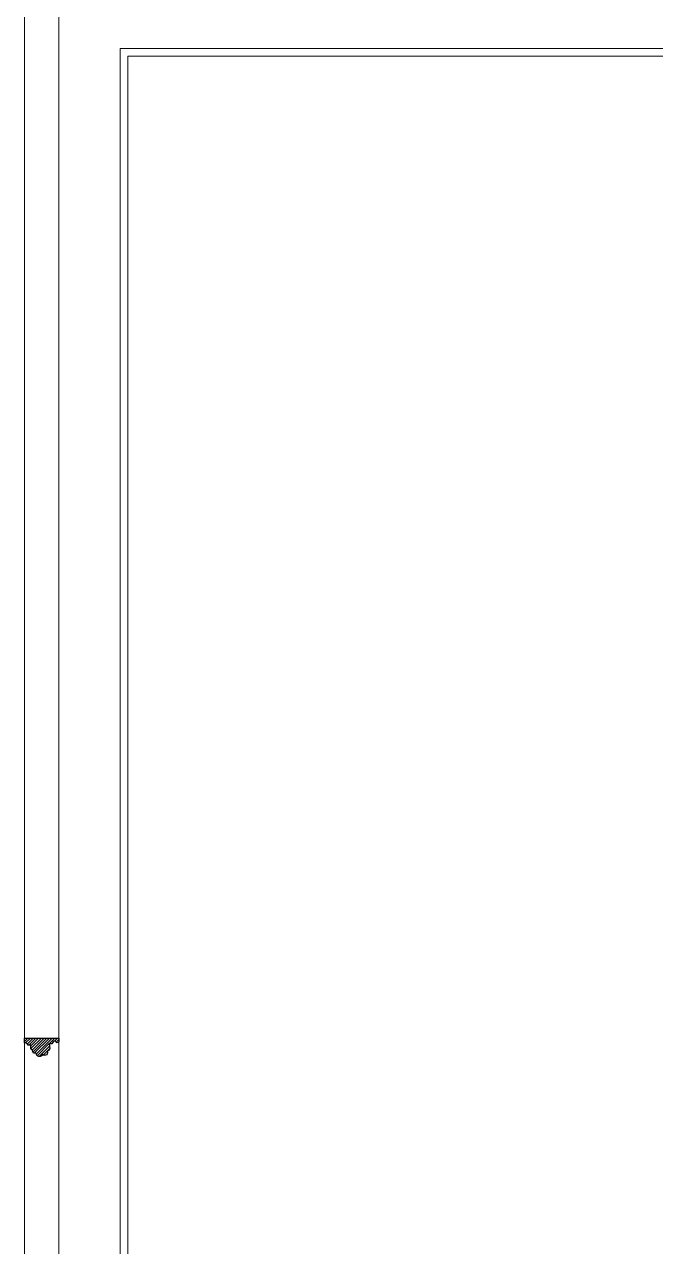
# Model space of a CAD drawing. Header units: millimetres. Extents: x -10942 to 92711, y -16583 to 30009.
# Drawn here: x 45952 to 46776, y 20217 to 21813 of the extents above; entities that cross this region are included whole.
import ezdxf

# ---------------------------------------------------------------- set-up
doc = ezdxf.new("R2010")
doc.units = ezdxf.units.MM
doc.header["$LTSCALE"] = 1000
doc.header["$MEASUREMENT"] = 0
doc.layers.add('Fabric', color=253, linetype='Continuous', lineweight=0)
doc.layers.add('GRC', color=41, linetype='Continuous', lineweight=0)
doc.layers.add('Layer1', color=1, linetype='Continuous')

# ---------------------------------------------------------------- blocks, each defined once
blk = doc.blocks.new('RMF1342 sect')
at = {"layer": 'GRC', "lineweight": 0}
h = blk.add_hatch(dxfattribs=at)
h.set_pattern_fill('ANSI31,_O', color=256, scale=20)
h.set_pattern_definition([(45, (0, 0), (-1.767766952966368, 1.767766952966368), [])])
edge = h.paths.add_edge_path()
edge.add_line((-2713.218994531602, -6244.86004087465), (-2713.218994531602, -6289.86004087465))
edge.add_line((-2713.218994531602, -6289.86004087465), (-2709.280219232473, -6289.86004087465))
edge.add_arc((-2709.206692226025, -6287.649863522596), 2.211400042553909, 268.0946171376731, 451.905382862327)
edge.add_arc((-2704.222035454348, -6285.372085101045), 5.058635491699374, 107.1892844556265, 180.7656948739197, ccw=False)
edge.add_line((-2705.717010901543, -6280.53940039685), (-2705.766861824035, -6276.71165291646))
edge.add_arc((-2700.1961737503, -6263.058969707055), 14.74545097415645, 247.803125395603, 278.2392089501171)
edge.add_arc((-2701.484353326832, -6273.639679197555), 5.260163501294934, 310.2867842214808, 351.5465438785422)
edge.add_arc((-2694.420251690457, -6271.106230860685), 3.794478157655182, 240.6283677010007, 403.9176156127031)
edge.add_arc((-2693.218336362113, -6264.521435631541), 4.239131319225663, 291.1770533348256, 452.4369242299846)
edge.add_line((-2693.398582229533, -6260.286138030554), (-2693.398582229533, -6256.796144911628))
edge.add_arc((-2697.079299235325, -6260.143736333535), 4.975343807694418, 42.28634330366725, 93.2734095053842)
edge.add_arc((-2702.174450586122, -6257.545931315251), 5.362873660313248, 26.2200179785934, 55.86516764781332)
edge.add_line((-2699.165115318832, -6253.106977030115), (-2704.029767217748, -6253.106977030112))
edge.add_line((-2704.029767217748, -6253.106977030112), (-2704.029767217748, -6251.099698332338))
edge.add_line((-2704.029767217748, -6251.099698332342), (-2704.029767217748, -6249.805681352485))
edge.add_arc((-2701.660514153284, -6245.035522426447), 5.326140841467375, 178.1119214603199, 243.58722697188648, ccw=False)
edge.add_arc((-2710.10137896324, -6018.515147079687), 226.3663633888315, 269.2108727684332, 270.7891272315668, ccw=False)
at = {"layer": 'Layer1'}
blk.add_lwpolyline([(-2713.218994531602, -6244.86004087465), (-2713.218994531602, -6289.86004087465), (-2709.280219232473, -6289.86004087465, 1.033820678181698), (-2709.280219232473, -6285.439686170545, -0.3325414091679249), (-2705.717010901543, -6280.53940039685, 5.14661936195284), (-2705.717010901543, -6280.53940039685), (-2705.766861824035, -6276.71165291646, 0.1335887380147288), (-2698.083058774104, -6277.652223954432, 0.1820001751046698), (-2696.281338298017, -6274.412954485073, 0.8638566361826274), (-2691.686945297192, -6268.474292288178, 0.8485108916649032), (-2693.398582229533, -6260.286138030554), (-2693.398582229533, -6256.796144911628, 0.2262175751633233), (-2697.363394842745, -6255.176510176955, 0.130077654504509), (-2699.165115318832, -6253.106977030115), (-2704.029767217748, -6253.106977030112), (-2704.029767217748, -6251.099698332338), (-2704.029767217748, -6251.099698332342), (-2704.029767217748, -6249.805681352485, -0.2937248881294252), (-2706.983763394877, -6244.86004087465, -0.006886543064461)], format="xyb", close=True, dxfattribs=at)

msp = doc.modelspace()

# ---------------------------------------------------------------- linework, layer by layer
at = {"layer": 'GRC', "lineweight": 0, "elevation": 3.445976786562282e-06}
for points in [[(48228.34986563958, 21907.05467090558), (45951.67314080108, 21907.05467090558), (45951.67314080108, 19122.05420353054), (48228.34986563958, 19122.05420353054)], [(48183.34986563964, 21862.05467090564), (45996.67314080102, 21862.05467090552), (45996.67314080102, 19167.05420353048), (48183.34986563964, 19167.05176561238)], [(48103.34986563964, 21782.05467090552), (46076.67314080097, 21782.05467090552), (46076.67314080102, 19247.05420353054), (48103.34986563964, 19247.0542035306)], [(48093.34986563958, 21772.05467090552), (46086.67314080102, 21772.05467090552), (46086.67314080102, 19257.05420353054), (48093.34986563964, 19257.05420353054)]]:
    msp.add_lwpolyline(points, close=True, dxfattribs=at)

# ---------------------------------------------------------------- block references
at = {"layer": 'Fabric', "color": 1, "lineweight": 0, "xscale": -1, "rotation": 89.99999999999977}
msp.add_blockref('RMF1342 sect', (39706.81309992634, 17776.33544268721, 3.445976786562282e-06), dxfattribs=at)

doc.saveas('drawing.dxf')
